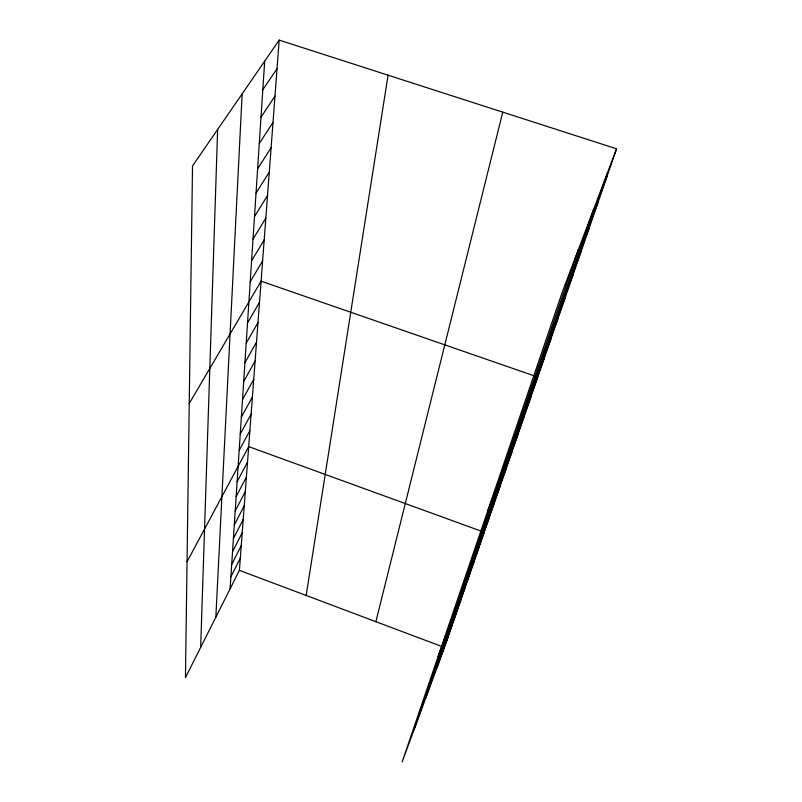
<?xml version="1.0" encoding="UTF-8"?>
<svg xmlns="http://www.w3.org/2000/svg" width="802" height="802" viewBox="0 0 802 802"><rect width="100%" height="100%" fill="white"/><g stroke="black" fill="none" stroke-linecap="round" stroke-linejoin="round"><path stroke-width="1.2" d="M200.67 647.374L217.643 129.453M215.838 617.219L242.144 93.874M230.094 588.879L264.68 61.142M279.176 40.1L192.52 165.934L185.452 677.63L239.407 570.352L279.176 40.1L616.548 148.811L444.458 647.475L402.163 761.9L562.713 290.895L616.548 148.811M306.163 595.465L388.078 75.188M375.877 621.68L502.754 112.14M414.103 729.599L578.362 249.602M426.002 697.429L593.59 209.412M437.17 667.214L607.575 172.5M453.24 620.548L460.799 600.147M449.04 632.748L456.528 612.507M444.96 644.577L452.388 624.507M441.01 656.066L448.368 636.156M492.127 507.646L500.227 485.872M486.684 523.455L494.714 501.851M481.421 538.733L489.38 517.3M438.113 656.427L484.228 532.237L248.69 446.624L187.056 561.721M471.416 567.786L479.235 546.693M466.654 581.61L474.413 560.698M462.042 595.004L469.731 574.252M457.571 607.976L465.19 587.395M487.596 511.285L537.771 377.09M522.493 419.506L530.924 396.93M515.957 438.463L524.328 416.037M509.671 456.719L517.972 434.453M503.616 474.303L511.846 452.208M497.771 491.275L505.942 469.34M564.528 297.472L573.3 274.134M556.919 319.537L565.651 296.299M549.611 340.76L558.282 317.642M542.573 361.191L551.195 338.193M535.806 380.86L544.357 357.993M589.259 225.663L598.172 202.064M580.668 250.595L589.54 227.066M572.438 274.515L581.26 251.066M598.212 199.658L607.164 176.009M230.876 576.828L240.319 558.172M231.698 564.428L241.262 545.631M232.53 551.656L242.234 532.728M233.392 538.513L243.227 519.445M234.284 524.959L244.249 505.751M235.197 510.984L245.312 491.646M236.139 496.578L246.404 477.11M237.111 481.701L247.527 462.102M239.156 450.493L249.883 430.634M240.239 434.103L251.126 414.113M241.342 417.15L252.409 397.04M242.495 399.617L253.733 379.386M243.688 381.461L255.096 361.111M244.921 362.644L256.52 342.193M246.194 343.146L257.993 322.584M247.527 322.925L259.517 302.254M189.242 403.476L261.091 281.171L534.262 375.867M250.224 281.733L262.615 260.901M251.597 260.81L264.189 239.898M253.021 239.096L265.823 218.124M254.495 216.57L267.517 195.538M256.028 193.162L269.272 172.099M257.622 168.841L271.096 147.748M259.277 143.538L273.001 122.435M261.011 117.202L274.976 96.09M262.805 89.764L277.031 68.671M239.407 570.352L442.163 646.612"/></g></svg>
